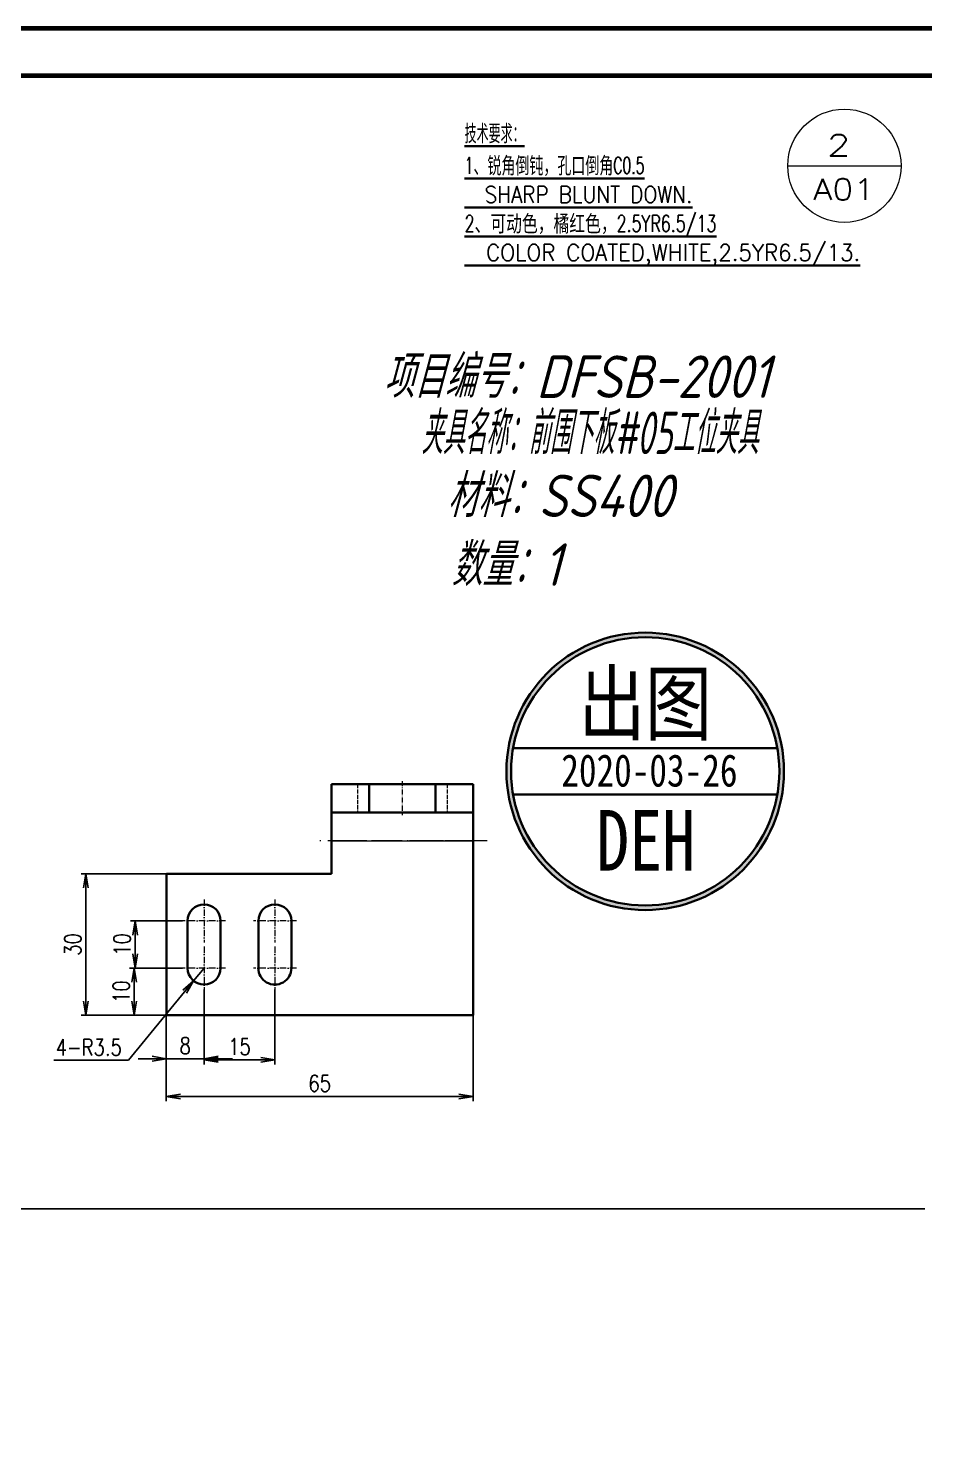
# Model space of a CAD drawing. Header units: millimetres. Extents: x 1333 to 104182, y -63985 to -5704.
# Drawn here: x 47211.8 to 47401.8, y -63689.2 to -63390.6 of the extents above; entities that cross this region are included whole.
import ezdxf
from ezdxf.enums import TextEntityAlignment as Align

# ---------------------------------------------------------------- set-up
doc = ezdxf.new("R2010")
doc.units = ezdxf.units.MM
doc.header["$LTSCALE"] = 0.5
doc.linetypes.add('DASHDOT', pattern=[18.5, 12, -3, 0.5, -3])
doc.linetypes.add('DASHED', pattern=[15, 12, -3])
for name, color, linetype in [('01', 7, 'Continuous'), ('08', 1, 'Continuous'), ('11', 3, 'Continuous'), ('4虚线层', 2, 'DASHED')]:
    doc.layers.add(name, color=color, linetype=linetype)
doc.layers.add('印章专用-出图', color=1, linetype='Continuous', lineweight=80)
doc.layers.add('材质&数量层', color=1, linetype='Continuous', lineweight=9)
doc.styles.add('GB', font='gbeitc.shx', dxfattribs={"bigfont": 'gbcbig.shx'})
doc.styles.add('KAI', font='simplex.shx', dxfattribs={"width": 0.8, "bigfont": 'extfont.shx'})
doc.styles.get("Standard").update_dxf_attribs({"font": 'simplex.shx'})
doc.styles.add('国标', font='simfang.ttf', dxfattribs={"width": 0.8})
doc.dimstyles.new('KAI', dxfattribs={"dimtxt": 3.5, "dimasz": 3, "dimexe": 1, "dimexo": 0, "dimgap": 1, "dimtad": 1, "dimtoh": 1, "dimdsep": 46, "dimtxsty": 'KAI', "dimblk1": 'OPEN', "dimblk2": 'OPEN', "dimsah": 1, "dimcen": 0, "dimclrd": 7, "dimclre": 7, "dimclrt": 140, "dimazin": 2, "dimtfac": 0.7, "dimtix": 1, "dimtmove": 0, "dimatfit": 3, "dimldrblk": 'OPEN', "dimfxl": 0, "dimtvp": 1, "dimtolj": 2, "dimarcsym": 0})

# ---------------------------------------------------------------- blocks, each defined once
blk = doc.blocks.new('_Open')
at = {"color": 0, "linetype": 'ByBlock', "lineweight": -2}
for p, q in [((-1, 0.167), (0, 0)), ((-1, -0.167), (0, 0)), ((0, 0), (-1, 0))]:
    blk.add_line(p, q, dxfattribs=at)
blk = doc.blocks.new('*D9')
at = {"layer": '01', "color": 7, "lineweight": -2, "transparency": 16777216}
for p, q in [((47244.52, -63579.8), (47233.45, -63579.8)), ((47234.45, -63586.8), (47234.45, -63582.8)), ((47244.52, -63589.8), (47233.45, -63589.8))]:
    blk.add_line(p, q, dxfattribs=at)
at = {"layer": 'Defpoints', "color": 0, "transparency": 16777216}
for p in [(47234.45, -63579.8), (47244.52, -63579.8), (47244.52, -63589.8)]:
    blk.add_point(p, dxfattribs=at)
at = {"layer": '01', "color": 7, "lineweight": -2, "transparency": 16777216, "xscale": 3, "yscale": 3, "zscale": 3}
for p, rotation in [((47234.45, -63579.8), 90), ((47234.45, -63589.8), 270)]:
    blk.add_blockref('_Open', p, dxfattribs=dict(at, rotation=rotation))
at = {"layer": '01', "color": 140, "transparency": 16777216, "insert": (47231.7, -63584.8), "char_height": 3.5, "attachment_point": 5, "rotation": 90, "style": 'KAI'}
blk.add_mtext('\\A2;10', dxfattribs=at)
blk = doc.blocks.new('*D10')
at = {"layer": '01', "color": 7, "lineweight": -2, "transparency": 16777216}
for p, q in [((47237.69, -63589.8), (47233.27, -63589.8)), ((47234.27, -63592.8), (47234.27, -63596.8)), ((47241.07, -63599.8), (47233.27, -63599.8))]:
    blk.add_line(p, q, dxfattribs=at)
at = {"layer": 'Defpoints', "color": 0, "transparency": 16777216}
for p in [(47237.69, -63589.8), (47234.27, -63599.8), (47241.07, -63599.8)]:
    blk.add_point(p, dxfattribs=at)
at = {"layer": '01', "color": 7, "lineweight": -2, "transparency": 16777216, "xscale": 3, "yscale": 3, "zscale": 3}
for p, rotation in [((47234.27, -63589.8), 90), ((47234.27, -63599.8), 270)]:
    blk.add_blockref('_Open', p, dxfattribs=dict(at, rotation=rotation))
at = {"layer": '01', "color": 140, "transparency": 16777216, "insert": (47231.52, -63594.8), "char_height": 3.5, "attachment_point": 5, "rotation": 90, "style": 'KAI'}
blk.add_mtext('\\A2;10', dxfattribs=at)
blk = doc.blocks.new('*D11')
at = {"layer": '01', "color": 7, "lineweight": -2, "transparency": 16777216}
for p, q in [((47241.07, -63569.8), (47223.01, -63569.8)), ((47224.01, -63572.8), (47224.01, -63596.8)), ((47241.07, -63599.8), (47223.01, -63599.8))]:
    blk.add_line(p, q, dxfattribs=at)
at = {"layer": 'Defpoints', "color": 0, "transparency": 16777216}
for p in [(47241.07, -63569.8), (47224.01, -63599.8), (47241.07, -63599.8)]:
    blk.add_point(p, dxfattribs=at)
at = {"layer": '01', "color": 7, "lineweight": -2, "transparency": 16777216, "xscale": 3, "yscale": 3, "zscale": 3}
for p, rotation in [((47224.01, -63569.8), 90), ((47224.01, -63599.8), 270)]:
    blk.add_blockref('_Open', p, dxfattribs=dict(at, rotation=rotation))
at = {"layer": '01', "color": 140, "transparency": 16777216, "insert": (47221.26, -63584.8), "char_height": 3.5, "attachment_point": 5, "rotation": 90, "style": 'KAI'}
blk.add_mtext('\\A2;30', dxfattribs=at)
blk = doc.blocks.new('*D12')
at = {"layer": '01', "color": 7, "lineweight": -2, "transparency": 16777216}
for p, q in [((47249.07, -63594.35), (47249.07, -63610.22)), ((47264.07, -63594.35), (47264.07, -63610.22)), ((47252.07, -63609.22), (47261.07, -63609.22))]:
    blk.add_line(p, q, dxfattribs=at)
at = {"layer": 'Defpoints', "color": 0, "transparency": 16777216}
for p in [(47249.07, -63594.35), (47264.07, -63594.35), (47264.07, -63609.22)]:
    blk.add_point(p, dxfattribs=at)
at = {"layer": '01', "color": 7, "lineweight": -2, "transparency": 16777216, "xscale": 3, "yscale": 3, "zscale": 3, "rotation": 180}
blk.add_blockref('_Open', (47249.07, -63609.22), dxfattribs=at)
at = {"layer": '01', "color": 7, "lineweight": -2, "transparency": 16777216, "xscale": 3, "yscale": 3, "zscale": 3}
blk.add_blockref('_Open', (47264.07, -63609.22), dxfattribs=at)
at = {"layer": '01', "color": 140, "transparency": 16777216, "insert": (47256.57, -63606.47), "char_height": 3.5, "attachment_point": 5, "style": 'KAI'}
blk.add_mtext('\\A2;15', dxfattribs=at)
blk = doc.blocks.new('*D13')
at = {"layer": '01', "color": 7, "lineweight": -2, "transparency": 16777216}
for p, q in [((47241.07, -63599.8), (47241.07, -63610)), ((47249.07, -63601.25), (47249.07, -63610)), ((47238.07, -63609), (47235.07, -63609)), ((47249.07, -63609), (47241.07, -63609)), ((47252.07, -63609), (47255.07, -63609))]:
    blk.add_line(p, q, dxfattribs=at)
at = {"layer": 'Defpoints', "color": 0, "transparency": 16777216}
for p in [(47241.07, -63599.8), (47249.07, -63601.25), (47241.07, -63609)]:
    blk.add_point(p, dxfattribs=at)
at = {"layer": '01', "color": 7, "lineweight": -2, "transparency": 16777216, "xscale": 3, "yscale": 3, "zscale": 3}
blk.add_blockref('_Open', (47241.07, -63609), dxfattribs=at)
at = {"layer": '01', "color": 7, "lineweight": -2, "transparency": 16777216, "xscale": 3, "yscale": 3, "zscale": 3, "rotation": 180}
blk.add_blockref('_Open', (47249.07, -63609), dxfattribs=at)
at = {"layer": '01', "color": 140, "transparency": 16777216, "insert": (47245.07, -63606.25), "char_height": 3.5, "attachment_point": 5, "style": 'KAI'}
blk.add_mtext('\\A2;8', dxfattribs=at)
blk = doc.blocks.new('*D14')
at = {"layer": '01', "color": 7, "lineweight": -2, "transparency": 16777216}
for p, q in [((47249.07, -63589.8), (47246.85, -63592.5)), ((47233.04, -63609.35), (47244.95, -63594.82)), ((47217.24, -63609.35), (47233.04, -63609.35))]:
    blk.add_line(p, q, dxfattribs=at)
at = {"layer": 'Defpoints', "color": 0, "transparency": 16777216}
for p in [(47249.07, -63589.8), (47246.85, -63592.5)]:
    blk.add_point(p, dxfattribs=at)
at = {"layer": '01', "color": 7, "lineweight": -2, "transparency": 16777216, "xscale": 3, "yscale": 3, "zscale": 3, "rotation": 50.64978910256424}
blk.add_blockref('_Open', (47246.85, -63592.5), dxfattribs=at)
at = {"layer": '01', "color": 140, "transparency": 16777216, "insert": (47224.64, -63606.6), "char_height": 3.5, "attachment_point": 5, "style": 'KAI'}
blk.add_mtext('\\A2;4-R3.5', dxfattribs=at)
blk = doc.blocks.new('*D15')
at = {"layer": '01', "color": 7, "lineweight": -2, "transparency": 16777216}
for p, q in [((47241.07, -63599.8), (47241.07, -63618)), ((47306.07, -63599.8), (47306.07, -63618)), ((47303.07, -63617), (47244.07, -63617))]:
    blk.add_line(p, q, dxfattribs=at)
at = {"layer": 'Defpoints', "color": 0, "transparency": 16777216}
for p in [(47241.07, -63599.8), (47306.07, -63599.8), (47241.07, -63617)]:
    blk.add_point(p, dxfattribs=at)
at = {"layer": '01', "color": 7, "lineweight": -2, "transparency": 16777216, "xscale": 3, "yscale": 3, "zscale": 3, "rotation": 180}
blk.add_blockref('_Open', (47241.07, -63617), dxfattribs=at)
at = {"layer": '01', "color": 7, "lineweight": -2, "transparency": 16777216, "xscale": 3, "yscale": 3, "zscale": 3}
blk.add_blockref('_Open', (47306.07, -63617), dxfattribs=at)
at = {"layer": '01', "color": 140, "transparency": 16777216, "insert": (47273.57, -63614.25), "char_height": 3.5, "attachment_point": 5, "style": 'KAI'}
blk.add_mtext('\\A2;65', dxfattribs=at)
blk = doc.blocks.new('7725')
at = {"color": 7, "lineweight": 70}
for p, q in [((52694.08, -13849.04), (54376.08, -13849.04)), ((52744.08, -13869.04), (54356.08, -13869.04))]:
    blk.add_line(p, q, dxfattribs=at)
at = {"color": 3}
blk.add_lwpolyline([(52694.08, -13849.04), (54376.08, -13849.04), (54376.08, -15037.04), (52694.08, -15037.04)], close=True, dxfattribs=at)
at = {"layer": '11'}
blk.add_lwpolyline([(52694.08, -13849.04), (54376.08, -13849.04), (54376.08, -15037.04), (52694.08, -15037.04)], close=True, dxfattribs=at)
blk = doc.blocks.new('A$C0C1E3B5D')
at = {"layer": '08', "color": 3}
blk.add_blockref('7725', (-52694.08, 15037.04), dxfattribs=at)
blk = doc.blocks.new('出图章')
at = {"layer": '印章专用-出图'}
h = blk.add_hatch(color=256, dxfattribs=at)
h.paths.add_polyline_path([(-15, 0, 1), (15, 0, 1)])
h.paths.add_polyline_path([(14.5, 0, -1), (-14.5, 0, -1)], flags=16)
h.paths.add_polyline_path([(-7.31, -12.35), (7.41, -12.35), (7.41, -2.73), (-7.31, -2.73)], flags=8)
at = {"layer": '印章专用-出图', "lineweight": 35}
for p, q in [((-14.28, 2.5), (14.28, 2.5)), ((-14.28, -2.5), (14.28, -2.5))]:
    blk.add_line(p, q, dxfattribs=at)
for radius in [15, 14.5]:
    blk.add_circle((0, 0), radius, dxfattribs=at)
at = {"layer": '印章专用-出图', "color": 4, "style": '国标', "width": 0.8}
blk.add_text('DEH', height=6.562, dxfattribs=at).set_placement((0.05, -10.74), align=Align.CENTER)
at = {"layer": '印章专用-出图', "color": 3, "style": '国标', "width": 0.8}
blk.add_attdef('出图', text='', height=6.6, dxfattribs=at).set_placement((0, 7.35), align=Align.MIDDLE_CENTER)
at = {"layer": '印章专用-出图', "color": 2, "style": '国标', "width": 0.8}
blk.add_attdef('XXXX.XX.XX', text='', height=3.5, dxfattribs=at).set_placement((0.45, 0.1), align=Align.MIDDLE_CENTER)
blk = doc.blocks.new('YZ-CT')
at = {"layer": '印章专用-出图'}
blk.add_blockref('出图章', (0.63, 0), dxfattribs=at).add_auto_attribs({'出图': '出图', 'XXXX.XX.XX': '2020-03-26'})

msp = doc.modelspace()

# ---------------------------------------------------------------- linework, layer by layer
at = {"color": 7, "lineweight": 13, "ltscale": 0.4}
msp.add_line((47372.732, -63419.745), (47396.732, -63419.745), dxfattribs=at)
at = {"color": 7, "lineweight": 35, "ltscale": 0.15}
for p, q in [((47276.071, -63556.795), (47276.071, -63550.795)), ((47284.071, -63556.795), (47284.071, -63550.795)), ((47298.071, -63556.795), (47298.071, -63550.795)), ((47306.071, -63556.795), (47306.071, -63550.795)), ((47276.071, -63556.795), (47276.071, -63562.795)), ((47306.071, -63556.795), (47306.071, -63562.795))]:
    msp.add_line(p, q, dxfattribs=at)
at = {"color": 7, "lineweight": 35, "ltscale": 0.2}
for p, q in [((47284.071, -63550.795), (47276.071, -63550.795)), ((47298.071, -63550.795), (47306.071, -63550.795)), ((47284.071, -63556.795), (47276.071, -63556.795)), ((47306.071, -63556.795), (47298.071, -63556.795))]:
    msp.add_line(p, q, dxfattribs=at)
at = {"color": 2, "linetype": 'DASHED', "lineweight": 13, "ltscale": 0.15}
for p, q in [((47281.571, -63550.795), (47281.571, -63556.795)), ((47300.571, -63550.795), (47300.571, -63556.795))]:
    msp.add_line(p, q, dxfattribs=at)
at = {"color": 7, "lineweight": 35, "ltscale": 0.35}
for p, q in [((47284.071, -63550.795), (47298.071, -63550.795)), ((47284.071, -63556.795), (47298.071, -63556.795))]:
    msp.add_line(p, q, dxfattribs=at)
at = {"color": 1, "linetype": 'DASHDOT', "lineweight": 13, "ltscale": 0.180015}
msp.add_line((47291.071, -63550.195), (47291.071, -63557.396), dxfattribs=at)
at = {"color": 1, "linetype": 'DASHDOT', "lineweight": 13}
msp.add_line((47309.071, -63562.795), (47273.07, -63562.795), dxfattribs=at)
at = {"color": 2, "linetype": 'DASHED', "lineweight": 13}
msp.add_line((47306.071, -63562.795), (47276.071, -63562.795), dxfattribs=at)
at = {"color": 7, "lineweight": 13}
msp.add_line((47276.071, -63562.795), (47306.071, -63562.795), dxfattribs=at)
at = {"color": 7, "lineweight": 35, "ltscale": 0.175}
msp.add_line((47276.071, -63562.795), (47276.071, -63569.795), dxfattribs=at)
at = {"color": 7, "lineweight": 35}
for p, q in [((47306.071, -63562.795), (47306.071, -63599.795)), ((47276.071, -63569.795), (47241.071, -63569.795)), ((47241.071, -63599.795), (47241.071, -63569.795)), ((47241.071, -63599.795), (47306.071, -63599.795))]:
    msp.add_line(p, q, dxfattribs=at)
at = {"color": 1, "linetype": 'DASHDOT', "lineweight": 13, "ltscale": 0.227499}
for p, q in [((47249.071, -63575.245), (47249.071, -63584.345)), ((47264.071, -63575.245), (47264.071, -63584.345)), ((47249.071, -63585.245), (47249.071, -63594.345)), ((47264.071, -63585.245), (47264.071, -63594.345))]:
    msp.add_line(p, q, dxfattribs=at)
at = {"color": 1, "linetype": 'DASHDOT', "lineweight": 13, "ltscale": 0.227501}
for p, q in [((47253.621, -63579.795), (47244.521, -63579.795)), ((47268.621, -63579.795), (47259.521, -63579.795)), ((47253.621, -63589.795), (47244.521, -63589.795)), ((47268.621, -63589.795), (47259.521, -63589.795))]:
    msp.add_line(p, q, dxfattribs=at)
at = {"color": 7, "lineweight": 35, "ltscale": 0.25}
for p, q in [((47245.571, -63589.795), (47245.571, -63579.795)), ((47252.571, -63579.795), (47252.571, -63589.795)), ((47260.571, -63589.795), (47260.571, -63579.795)), ((47267.571, -63579.795), (47267.571, -63589.795))]:
    msp.add_line(p, q, dxfattribs=at)
at = {"color": 7, "lineweight": 13}
msp.add_circle((47384.732, -63419.745), 12, dxfattribs=at)
at = {"color": 7, "lineweight": 35}
for centre, start, end in [((47249.071, -63579.795), 360, 179.99999), ((47264.071, -63579.795), 360, 179.99999), ((47249.071, -63589.795), 180.00001, 0), ((47264.071, -63589.795), 179.99999, 360)]:
    msp.add_arc(centre, 3.5, start, end, dxfattribs=at)
at = {"layer": '01', "color": 1}
msp.add_line((47016.161, -63640.799), (47401.775, -63640.799), dxfattribs=at)
at = {"layer": '11', "color": 3, "lineweight": 35, "ltscale": 0.31754}
msp.add_line((47304.273, -63415.602), (47316.975, -63415.602), dxfattribs=at)
at = {"layer": '11', "color": 3, "lineweight": 35}
for p, q in [((47304.273, -63422.428), (47342.378, -63422.428)), ((47304.273, -63428.581), (47352.54, -63428.581)), ((47304.273, -63434.734), (47357.62, -63434.734)), ((47304.273, -63440.887), (47388.104, -63440.887))]:
    msp.add_line(p, q, dxfattribs=at)

# ---------------------------------------------------------------- block references
at = {"layer": '4虚线层', "color": 3, "xscale": 0.5, "yscale": 0.5, "zscale": 0.5}
msp.add_blockref('A$C0C1E3B5D', (46710.775, -63984.579), dxfattribs=at)
at = {"layer": '印章专用-出图', "xscale": 1.959999999991851, "yscale": 1.959999999999127, "zscale": 1.96}
msp.add_blockref('YZ-CT', (47341.3, -63548.096), dxfattribs=at)

# ---------------------------------------------------------------- texts
at = {"layer": '11', "color": 3, "lineweight": 13}
for s, height, width, p, p2 in [('技术要求：', 3.5, 0.918189, (47304.273, -63414.602), (47316.975, -63414.602)), (' 2 ', 4.5, 1.051169, (47376.995, -63417.639), (47390.059, -63417.639)), ('1、锐角倒钝，孔口倒角C0.5', 3.5, 0.875973, (47304.273, -63421.428), (47342.378, -63421.428)), ('A01', 4.5, 1.297187, (47378.099, -63426.983), (47391.163, -63426.983)), ('  SHARP BLUNT DOWN.', 3.5, 0.776399, (47304.273, -63427.581), (47352.54, -63427.581)), ('2、可动色，橘红色，2.5YR6.5/13', 3.5, 0.853548, (47304.273, -63433.734), (47357.62, -63433.734)), ('  COLOR COATED,WHITE,2.5YR6.5/13.', 3.5, 0.845351, (47304.273, -63439.887), (47388.104, -63439.887))]:
    msp.add_text(s, height=height, dxfattribs=dict(at, width=width)).set_placement(p, p2, align=Align.FIT)
at = {"layer": '材质&数量层', "style": 'GB'}
for s, p in [('项目编号：DFSB-2001', (47327.956, -63463.942)), ('材料：SS400', (47324.392, -63489.23)), ('数量：1', (47313.049, -63503.814))]:
    msp.add_text(s, height=9, dxfattribs=at).set_placement(p, align=Align.MIDDLE)
at = {"layer": '材质&数量层', "style": 'GB', "width": 0.7}
msp.add_text('夹具名称：前围下板#05工位夹具', height=9, dxfattribs=at).set_placement((47330.75, -63475.854), align=Align.MIDDLE)

# ---------------------------------------------------------------- dimensions: what is measured, and where the dimension line sits
at = {"layer": '01', "color": 1}
for base, p1, p2, picture, middle in [((47224.008, -63599.795), (47241.071, -63569.795), (47241.071, -63599.795), '*D11', (47221.258, -63584.795)), ((47234.452, -63579.795), (47244.521, -63589.795), (47244.521, -63579.795), '*D9', (47231.702, -63584.795)), ((47234.272, -63599.795), (47237.693, -63589.795), (47241.071, -63599.795), '*D10', (47231.522, -63594.795))]:
    dim = msp.add_linear_dim(base=base, p1=p1, p2=p2, angle=90, dimstyle='KAI', dxfattribs=at)
    dim.commit()
    dim.dimension.update_dxf_attribs({"geometry": picture, "text_midpoint": middle})
dim = msp.add_radius_dim(center=(47249.071, -63589.795), mpoint=(47246.852, -63592.502), dimstyle='KAI', override={"dimpost": '4-R<>'}, dxfattribs=at)
dim.commit()
dim.dimension.update_dxf_attribs({"geometry": '*D14', "text_midpoint": (47224.641, -63609.345), "dimtype": 164})
for base, p1, p2, picture, middle in [((47264.071, -63609.22), (47249.071, -63594.345), (47264.071, -63594.345), '*D12', (47256.571, -63606.47)), ((47241.071, -63609.002), (47249.071, -63601.254), (47241.071, -63599.795), '*D13', (47245.071, -63606.252)), ((47241.071, -63617), (47306.071, -63599.795), (47241.071, -63599.795), '*D15', (47273.571, -63614.25))]:
    dim = msp.add_linear_dim(base=base, p1=p1, p2=p2, dimstyle='KAI', dxfattribs=at)
    dim.commit()
    dim.dimension.update_dxf_attribs({"geometry": picture, "text_midpoint": middle})

doc.saveas('drawing.dxf')
